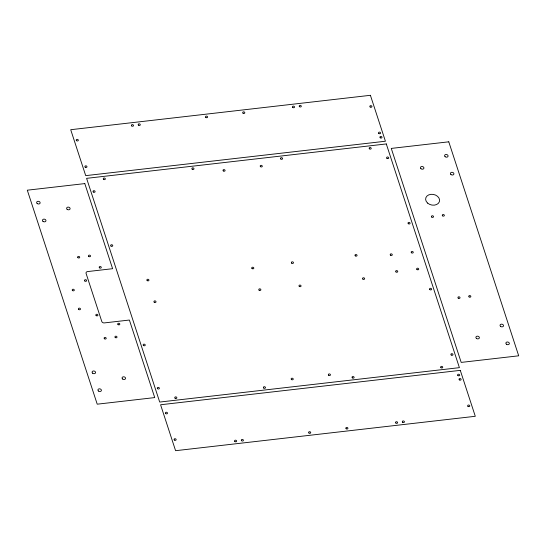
<?xml version="1.0" encoding="UTF-8"?>
<svg xmlns="http://www.w3.org/2000/svg" width="546" height="546" viewBox="0 0 546 546"><rect width="100%" height="100%" fill="white"/><g stroke="black" fill="none" stroke-linecap="round" stroke-linejoin="round"><path stroke-width="0.82" d="M370.406 95.304L70.707 129.709L85.715 175.641L385.415 141.237L370.406 95.304M386.302 143.939L86.596 178.344L159.698 402.061L459.404 367.656L386.302 143.939M84.807 183.593L27.3 190.192L97.222 404.183L154.73 397.584L129.388 320.038L104.361 322.911A2.116 1.611 12.1 0 1 101.802 321.526L86.084 273.43A2.116 1.611 12.1 0 1 87.585 271.574L112.612 268.7L84.807 183.593M448.778 141.817L391.27 148.416L461.193 362.407L518.7 355.808L448.778 141.817M460.285 370.359L160.585 404.763L175.594 450.696L475.293 416.291L460.285 370.359M457.903 375.539A1.058 0.805 12.1 0 0 459.664 375.334A1.058 0.805 12.1 0 0 458.387 374.222A1.058 0.805 12.1 0 0 457.903 375.539M459.316 379.859A1.058 0.805 12.1 0 0 461.077 379.661A1.058 0.805 12.1 0 0 459.8 378.542A1.058 0.805 12.1 0 0 459.316 379.859M467.97 406.34A1.058 0.805 12.1 0 0 469.731 406.135A1.058 0.805 12.1 0 0 468.454 405.023A1.058 0.805 12.1 0 0 467.97 406.34M402.627 422.249A1.058 0.805 12.1 0 0 404.388 422.051A1.058 0.805 12.1 0 0 403.112 420.932A1.058 0.805 12.1 0 0 402.627 422.249M395.864 423.027A1.058 0.805 12.1 0 0 397.618 422.822A1.058 0.805 12.1 0 0 396.341 421.71A1.058 0.805 12.1 0 0 395.864 423.027M346.137 428.733A1.058 0.805 12.1 0 0 347.898 428.535A1.058 0.805 12.1 0 0 346.621 427.416A1.058 0.805 12.1 0 0 346.137 428.733M241.612 440.731A1.058 0.805 12.1 0 0 243.373 440.533A1.058 0.805 12.1 0 0 242.096 439.414A1.058 0.805 12.1 0 0 241.612 440.731M234.848 441.509A1.058 0.805 12.1 0 0 236.609 441.305A1.058 0.805 12.1 0 0 235.333 440.192A1.058 0.805 12.1 0 0 234.848 441.509M174.358 440.042A1.058 0.805 12.1 0 0 176.112 439.837A1.058 0.805 12.1 0 0 174.836 438.725A1.058 0.805 12.1 0 0 174.358 440.042M165.704 413.561A1.058 0.805 12.1 0 0 167.465 413.363A1.058 0.805 12.1 0 0 166.189 412.244A1.058 0.805 12.1 0 0 165.704 413.561M308.927 433.005A1.058 0.805 12.1 0 0 310.688 432.801A1.058 0.805 12.1 0 0 309.411 431.688A1.058 0.805 12.1 0 0 308.927 433.005M380.214 137.769A1.058 0.805 12.1 0 0 381.975 137.572A1.058 0.805 12.1 0 0 380.698 136.452A1.058 0.805 12.1 0 0 380.214 137.769M378.801 133.449A1.058 0.805 12.1 0 0 380.562 133.244A1.058 0.805 12.1 0 0 379.286 132.132A1.058 0.805 12.1 0 0 378.801 133.449M370.147 106.968A1.058 0.805 12.1 0 0 371.908 106.77A1.058 0.805 12.1 0 0 370.632 105.651A1.058 0.805 12.1 0 0 370.147 106.968M299.508 106.668A1.058 0.805 12.1 0 0 301.269 106.47A1.058 0.805 12.1 0 0 299.993 105.351A1.058 0.805 12.1 0 0 299.508 106.668M292.745 107.446A1.058 0.805 12.1 0 0 294.506 107.241A1.058 0.805 12.1 0 0 293.229 106.129A1.058 0.805 12.1 0 0 292.745 107.446M243.018 113.152A1.058 0.805 12.1 0 0 244.779 112.954A1.058 0.805 12.1 0 0 243.502 111.834A1.058 0.805 12.1 0 0 243.018 113.152M138.493 125.15A1.058 0.805 12.1 0 0 140.254 124.945A1.058 0.805 12.1 0 0 138.977 123.833A1.058 0.805 12.1 0 0 138.493 125.15M131.729 125.928A1.058 0.805 12.1 0 0 133.49 125.723A1.058 0.805 12.1 0 0 132.214 124.611A1.058 0.805 12.1 0 0 131.729 125.928M76.536 140.67A1.058 0.805 12.1 0 0 78.296 140.472A1.058 0.805 12.1 0 0 77.02 139.353A1.058 0.805 12.1 0 0 76.536 140.67M85.19 167.151A1.058 0.805 12.1 0 0 86.944 166.946A1.058 0.805 12.1 0 0 85.667 165.834A1.058 0.805 12.1 0 0 85.19 167.151M205.808 117.424A1.058 0.805 12.1 0 0 207.569 117.219A1.058 0.805 12.1 0 0 206.292 116.107A1.058 0.805 12.1 0 0 205.808 117.424M104.409 338.745A1.058 0.805 12.1 0 0 106.163 338.54A1.058 0.805 12.1 0 0 104.887 337.428A1.058 0.805 12.1 0 0 104.409 338.745M115.233 337.503A1.058 0.805 12.1 0 0 116.987 337.298A1.058 0.805 12.1 0 0 115.711 336.186A1.058 0.805 12.1 0 0 115.233 337.503M88.745 256.443A1.058 0.805 12.1 0 0 90.506 256.245A1.058 0.805 12.1 0 0 89.23 255.132A1.058 0.805 12.1 0 0 88.745 256.443M77.921 257.685A1.058 0.805 12.1 0 0 79.682 257.487A1.058 0.805 12.1 0 0 78.406 256.374A1.058 0.805 12.1 0 0 77.921 257.685M67.124 209.309A1.768 1.345 12.1 0 0 70.052 208.975A1.768 1.345 12.1 0 0 67.922 207.118A1.768 1.345 12.1 0 0 67.124 209.309M42.977 221.335A1.768 1.345 12.1 0 0 45.905 220.994A1.768 1.345 12.1 0 0 43.776 219.137A1.768 1.345 12.1 0 0 42.977 221.335M37.148 203.501A1.768 1.345 12.1 0 0 40.076 203.167A1.768 1.345 12.1 0 0 37.947 201.303A1.768 1.345 12.1 0 0 37.148 203.501M122.563 378.992A1.768 1.345 12.1 0 0 125.498 378.651A1.768 1.345 12.1 0 0 123.369 376.795A1.768 1.345 12.1 0 0 122.563 378.992M92.588 373.177A1.768 1.345 12.1 0 0 95.523 372.843A1.768 1.345 12.1 0 0 93.393 370.987A1.768 1.345 12.1 0 0 92.588 373.177M98.416 391.011A1.768 1.345 12.1 0 0 101.344 390.677A1.768 1.345 12.1 0 0 99.222 388.82A1.768 1.345 12.1 0 0 98.416 391.011M72.516 290.547A1.058 0.805 12.1 0 0 74.27 290.342A1.058 0.805 12.1 0 0 72.993 289.23A1.058 0.805 12.1 0 0 72.516 290.547M78.692 309.459A1.058 0.805 12.1 0 0 80.453 309.254A1.058 0.805 12.1 0 0 79.177 308.142A1.058 0.805 12.1 0 0 78.692 309.459M99.488 267.827A1.058 0.805 12.1 0 0 101.242 267.629A1.058 0.805 12.1 0 0 99.966 266.509A1.058 0.805 12.1 0 0 99.488 267.827M84.842 280.999A1.058 0.805 12.1 0 0 86.596 280.801A1.058 0.805 12.1 0 0 85.319 279.689A1.058 0.805 12.1 0 0 84.842 280.999M96.137 315.588A1.058 0.805 12.1 0 0 97.898 315.383A1.058 0.805 12.1 0 0 96.622 314.271A1.058 0.805 12.1 0 0 96.137 315.588M118.025 324.57A1.058 0.805 12.1 0 0 119.786 324.365A1.058 0.805 12.1 0 0 118.509 323.252A1.058 0.805 12.1 0 0 118.025 324.57M103.563 179.341A1.058 0.805 12.1 0 0 105.317 179.136A1.058 0.805 12.1 0 0 104.04 178.023A1.058 0.805 12.1 0 0 103.563 179.341M411.472 252.764A1.058 0.805 12.1 0 0 413.226 252.559A1.058 0.805 12.1 0 0 411.95 251.447A1.058 0.805 12.1 0 0 411.472 252.764M93.311 192.008A1.058 0.805 12.1 0 0 95.065 191.803A1.058 0.805 12.1 0 0 93.789 190.69A1.058 0.805 12.1 0 0 93.311 192.008M143.455 345.475A1.058 0.805 12.1 0 0 145.216 345.277A1.058 0.805 12.1 0 0 143.939 344.157A1.058 0.805 12.1 0 0 143.455 345.475M157.582 388.704A1.058 0.805 12.1 0 0 159.343 388.506A1.058 0.805 12.1 0 0 158.067 387.387A1.058 0.805 12.1 0 0 157.582 388.704M110.968 246.048A1.058 0.805 12.1 0 0 112.729 245.843A1.058 0.805 12.1 0 0 111.452 244.731A1.058 0.805 12.1 0 0 110.968 246.048M362.865 279.081A1.058 0.805 12.1 0 0 364.626 278.883A1.058 0.805 12.1 0 0 363.349 277.764A1.058 0.805 12.1 0 0 362.865 279.081M355.275 255.849A1.058 0.805 12.1 0 0 357.029 255.644A1.058 0.805 12.1 0 0 355.753 254.532A1.058 0.805 12.1 0 0 355.275 255.849M263.698 388.022A1.058 0.805 12.1 0 0 265.452 387.817A1.058 0.805 12.1 0 0 264.175 386.704A1.058 0.805 12.1 0 0 263.698 388.022M408.292 223.689A1.058 0.805 12.1 0 0 410.046 223.491A1.058 0.805 12.1 0 0 408.77 222.379A1.058 0.805 12.1 0 0 408.292 223.689M175.075 398.191A1.058 0.805 12.1 0 0 176.829 397.993A1.058 0.805 12.1 0 0 175.553 396.874A1.058 0.805 12.1 0 0 175.075 398.191M352.32 377.846A1.058 0.805 12.1 0 0 354.081 377.648A1.058 0.805 12.1 0 0 352.805 376.528A1.058 0.805 12.1 0 0 352.32 377.846M386.923 158.306A1.058 0.805 12.1 0 0 388.684 158.108A1.058 0.805 12.1 0 0 387.407 156.989A1.058 0.805 12.1 0 0 386.923 158.306M429.832 289.619A1.058 0.805 12.1 0 0 431.586 289.414A1.058 0.805 12.1 0 0 430.309 288.302A1.058 0.805 12.1 0 0 429.832 289.619M395.973 271.922A1.058 0.805 12.1 0 0 397.727 271.717A1.058 0.805 12.1 0 0 396.451 270.604A1.058 0.805 12.1 0 0 395.973 271.922M416.946 269.512A1.058 0.805 12.1 0 0 418.7 269.308A1.058 0.805 12.1 0 0 417.424 268.195A1.058 0.805 12.1 0 0 416.946 269.512M192.185 169.164A1.058 0.805 12.1 0 0 193.946 168.967A1.058 0.805 12.1 0 0 192.67 167.847A1.058 0.805 12.1 0 0 192.185 169.164M390.499 255.166A1.058 0.805 12.1 0 0 392.253 254.968A1.058 0.805 12.1 0 0 390.977 253.849A1.058 0.805 12.1 0 0 390.499 255.166M440.95 367.676A1.058 0.805 12.1 0 0 442.704 367.472A1.058 0.805 12.1 0 0 441.427 366.359A1.058 0.805 12.1 0 0 440.95 367.676M280.808 158.995A1.058 0.805 12.1 0 0 282.569 158.79A1.058 0.805 12.1 0 0 281.292 157.678A1.058 0.805 12.1 0 0 280.808 158.995M451.194 355.002A1.058 0.805 12.1 0 0 452.955 354.804A1.058 0.805 12.1 0 0 451.678 353.685A1.058 0.805 12.1 0 0 451.194 355.002M299.276 286.384A1.058 0.805 12.1 0 0 301.03 286.179A1.058 0.805 12.1 0 0 299.754 285.067A1.058 0.805 12.1 0 0 299.276 286.384M369.437 148.819A1.058 0.805 12.1 0 0 371.191 148.621A1.058 0.805 12.1 0 0 369.915 147.502A1.058 0.805 12.1 0 0 369.437 148.819M291.68 263.145A1.058 0.805 12.1 0 0 293.441 262.947A1.058 0.805 12.1 0 0 292.165 261.827A1.058 0.805 12.1 0 0 291.68 263.145M147.167 280.576A1.058 0.805 12.1 0 0 148.928 280.371A1.058 0.805 12.1 0 0 147.652 279.259A1.058 0.805 12.1 0 0 147.167 280.576M154.231 302.191A1.058 0.805 12.1 0 0 155.985 301.986A1.058 0.805 12.1 0 0 154.716 300.873A1.058 0.805 12.1 0 0 154.231 302.191M252.027 268.536A1.058 0.805 12.1 0 0 253.788 268.339A1.058 0.805 12.1 0 0 252.511 267.219A1.058 0.805 12.1 0 0 252.027 268.536M259.091 290.151A1.058 0.805 12.1 0 0 260.851 289.953A1.058 0.805 12.1 0 0 259.575 288.841A1.058 0.805 12.1 0 0 259.091 290.151M223.294 170.918A1.058 0.805 12.1 0 0 225.048 170.721A1.058 0.805 12.1 0 0 223.771 169.608A1.058 0.805 12.1 0 0 223.294 170.918M260.503 166.653A1.058 0.805 12.1 0 0 262.257 166.448A1.058 0.805 12.1 0 0 260.981 165.336A1.058 0.805 12.1 0 0 260.503 166.653M291.448 379.511A1.058 0.805 12.1 0 0 293.209 379.306A1.058 0.805 12.1 0 0 291.933 378.194A1.058 0.805 12.1 0 0 291.448 379.511M328.658 375.238A1.058 0.805 12.1 0 0 330.412 375.034A1.058 0.805 12.1 0 0 329.136 373.921A1.058 0.805 12.1 0 0 328.658 375.238M469.055 296.887A1.058 0.805 12.1 0 0 470.816 296.69A1.058 0.805 12.1 0 0 469.54 295.57A1.058 0.805 12.1 0 0 469.055 296.887M458.231 298.13A1.058 0.805 12.1 0 0 459.991 297.932A1.058 0.805 12.1 0 0 458.715 296.812A1.058 0.805 12.1 0 0 458.231 298.13M431.75 217.076A1.058 0.805 12.1 0 0 433.504 216.871A1.058 0.805 12.1 0 0 432.227 215.759A1.058 0.805 12.1 0 0 431.75 217.076M442.574 215.834A1.058 0.805 12.1 0 0 444.328 215.629A1.058 0.805 12.1 0 0 443.052 214.517A1.058 0.805 12.1 0 0 442.574 215.834M420.946 168.7A1.768 1.345 12.1 0 0 423.873 168.359A1.768 1.345 12.1 0 0 421.751 166.503A1.768 1.345 12.1 0 0 420.946 168.7M450.921 174.508A1.768 1.345 12.1 0 0 453.849 174.174A1.768 1.345 12.1 0 0 451.726 172.311A1.768 1.345 12.1 0 0 450.921 174.508M445.092 156.675A1.768 1.345 12.1 0 0 448.02 156.34A1.768 1.345 12.1 0 0 445.898 154.484A1.768 1.345 12.1 0 0 445.092 156.675M476.392 338.377A1.768 1.345 12.1 0 0 479.32 338.042A1.768 1.345 12.1 0 0 477.19 336.179A1.768 1.345 12.1 0 0 476.392 338.377M500.539 326.351A1.768 1.345 12.1 0 0 503.467 326.017A1.768 1.345 12.1 0 0 501.337 324.16A1.768 1.345 12.1 0 0 500.539 326.351M506.367 344.185A1.768 1.345 12.1 0 0 509.295 343.85A1.768 1.345 12.1 0 0 507.166 341.994A1.768 1.345 12.1 0 0 506.367 344.185M427.634 203.112A7.057 5.371 12.1 0 0 439.353 201.767A7.057 5.371 12.1 0 0 430.842 194.335A7.057 5.371 12.1 0 0 427.634 203.112"/></g></svg>
